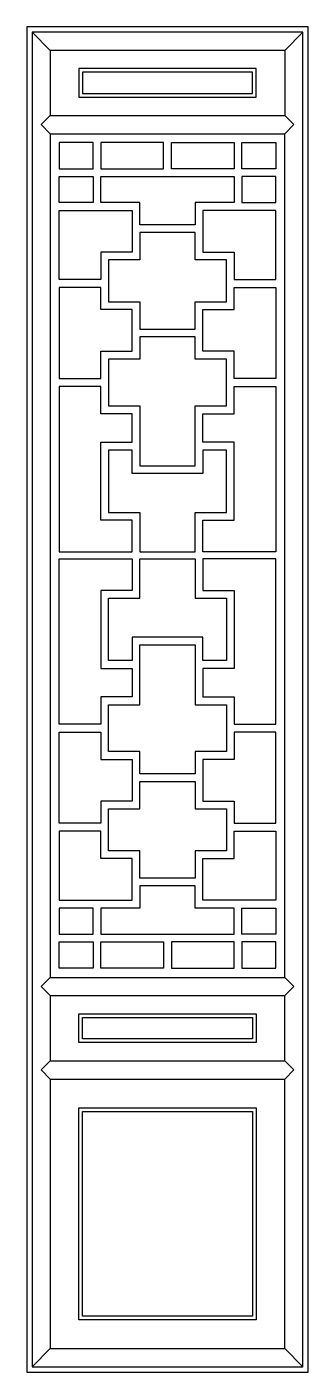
# Model space of a CAD drawing. Header units: metres. Extents: x -1125 to -585, y 0 to 2580.
import ezdxf

# ---------------------------------------------------------------- set-up
doc = ezdxf.new("R2010")
doc.units = ezdxf.units.M
for name, color, linetype in [('3', 3, 'Continuous'), ('4', 4, 'Continuous'), ('7', 7, 'Continuous')]:
    doc.layers.add(name, color=color, linetype=linetype)

msp = doc.modelspace()

# ---------------------------------------------------------------- linework, layer by layer
at = {"layer": '3'}
for p, q in [((-1115.3, 2570), (-1080.3, 2535)), ((-630.3, 2535), (-595.3, 2570)), ((-1080.3, 2410), (-1097.8, 2392.5)), ((-630.3, 2410), (-612.8, 2392.5)), ((-1097.8, 2392.5), (-1080.3, 2375)), ((-630.3, 2375), (-612.8, 2392.5)), ((-998.3, 2308), (-998.3, 2358)), ((-983.3, 2358), (-983.3, 2308)), ((-862.8, 2308), (-862.8, 2358)), ((-847.8, 2308), (-847.8, 2358)), ((-727.3, 2358), (-727.3, 2308)), ((-712.3, 2308), (-712.3, 2358)), ((-1063.3, 2308), (-998.3, 2308)), ((-983.3, 2308), (-862.8, 2308)), ((-727.3, 2308), (-847.8, 2308)), ((-647.3, 2308), (-712.3, 2308)), ((-1063.3, 2293), (-998.3, 2293)), ((-998.3, 2293), (-998.3, 2243)), ((-647.3, 2293), (-712.3, 2293)), ((-712.3, 2293), (-712.3, 2243)), ((-998.3, 2243), (-1063.3, 2243)), ((-1063.3, 2228), (-923.3, 2228)), ((-923.3, 2228), (-923.3, 2148)), ((-787.3, 2228), (-787.3, 2148)), ((-647.3, 2228), (-787.3, 2228)), ((-712.3, 2243), (-647.3, 2243)), ((-923.3, 2148), (-983.3, 2148)), ((-983.3, 2148), (-983.3, 2095.5)), ((-787.3, 2148), (-727.3, 2148)), ((-727.3, 2148), (-727.3, 2095.5)), ((-983.3, 2095.5), (-1063.3, 2095.5)), ((-727.3, 2095.5), (-647.3, 2095.5)), ((-983.3, 2080.5), (-1063.3, 2080.5)), ((-983.3, 2038), (-983.3, 2080.5)), ((-727.3, 2038), (-727.3, 2080.5)), ((-727.3, 2080.5), (-647.3, 2080.5)), ((-923.3, 2038), (-983.3, 2038)), ((-923.3, 1958), (-923.3, 2038)), ((-787.3, 1958), (-787.3, 2038)), ((-787.3, 2038), (-727.3, 2038)), ((-983.3, 1958), (-923.3, 1958)), ((-983.3, 1905.5), (-983.3, 1958)), ((-727.3, 1958), (-787.3, 1958)), ((-727.3, 1905.5), (-727.3, 1958)), ((-1063.3, 1905.5), (-983.3, 1905.5)), ((-983.3, 1890.5), (-1063.3, 1890.5)), ((-983.3, 1838), (-983.3, 1890.5)), ((-647.3, 1905.5), (-727.3, 1905.5)), ((-727.3, 1838), (-727.3, 1890.5)), ((-727.3, 1890.5), (-647.3, 1890.5)), ((-923.3, 1838), (-983.3, 1838)), ((-923.3, 1783.3), (-923.3, 1838)), ((-787.3, 1783.3), (-787.3, 1838)), ((-787.3, 1838), (-727.3, 1838)), ((-983.3, 1783.3), (-923.3, 1783.3)), ((-983.3, 1633.68), (-983.3, 1783.3)), ((-727.3, 1783.3), (-787.3, 1783.3)), ((-727.3, 1633.68), (-727.3, 1783.3)), ((-923.3, 1633.68), (-983.3, 1633.68)), ((-923.3, 1573.5), (-923.3, 1633.68)), ((-787.3, 1573.5), (-787.3, 1633.68)), ((-787.3, 1633.68), (-727.3, 1633.68)), ((-1063.3, 1573.5), (-923.3, 1573.5)), ((-1063.3, 1559.5), (-923.3, 1559.5)), ((-998.3, 1573.5), (-998.3, 1573.5)), ((-998.3, 1559.5), (-998.3, 1559.5)), ((-923.3, 1559.5), (-923.3, 1499.32)), ((-647.3, 1573.5), (-787.3, 1573.5)), ((-647.3, 1559.5), (-787.3, 1559.5)), ((-787.3, 1559.5), (-787.3, 1499.32)), ((-983.3, 1499.32), (-983.3, 1349.7)), ((-923.3, 1499.32), (-983.3, 1499.32)), ((-787.3, 1499.32), (-727.3, 1499.32)), ((-727.3, 1499.32), (-727.3, 1349.7)), ((-983.3, 1349.7), (-923.3, 1349.7)), ((-923.3, 1349.7), (-923.3, 1295)), ((-727.3, 1349.7), (-787.3, 1349.7)), ((-787.3, 1349.7), (-787.3, 1295)), ((-923.3, 1295), (-983.3, 1295)), ((-983.3, 1295), (-983.3, 1242.5)), ((-787.3, 1295), (-727.3, 1295)), ((-727.3, 1295), (-727.3, 1242.5)), ((-983.3, 1242.5), (-1063.3, 1242.5)), ((-727.3, 1242.5), (-647.3, 1242.5)), ((-1063.3, 1227.5), (-983.3, 1227.5)), ((-983.3, 1227.5), (-983.3, 1175)), ((-727.3, 1227.5), (-727.3, 1175)), ((-647.3, 1227.5), (-727.3, 1227.5)), ((-983.3, 1175), (-923.3, 1175)), ((-923.3, 1175), (-923.3, 1095)), ((-727.3, 1175), (-787.3, 1175)), ((-787.3, 1175), (-787.3, 1095)), ((-923.3, 1095), (-983.3, 1095)), ((-983.3, 1095), (-983.3, 1052.5)), ((-787.3, 1095), (-727.3, 1095)), ((-727.3, 1095), (-727.3, 1052.5)), ((-983.3, 1052.5), (-1063.3, 1052.5)), ((-983.3, 1037.5), (-1063.3, 1037.5)), ((-983.3, 985), (-983.3, 1037.5)), ((-727.3, 1052.5), (-647.3, 1052.5)), ((-727.3, 985), (-727.3, 1037.5)), ((-727.3, 1037.5), (-647.3, 1037.5)), ((-923.3, 985), (-983.3, 985)), ((-923.3, 905), (-923.3, 985)), ((-787.3, 985), (-727.3, 985)), ((-787.3, 905), (-787.3, 985)), ((-1063.3, 905), (-923.3, 905)), ((-647.3, 905), (-787.3, 905)), ((-998.3, 890), (-1063.3, 890)), ((-998.3, 840), (-998.3, 890)), ((-712.3, 890), (-647.3, 890)), ((-712.3, 840), (-712.3, 890)), ((-1063.3, 840), (-998.3, 840)), ((-647.3, 840), (-712.3, 840)), ((-1063.3, 825), (-998.3, 825)), ((-998.3, 825), (-998.3, 775)), ((-983.3, 775), (-983.3, 825)), ((-983.3, 825), (-862.8, 825)), ((-862.8, 825), (-862.8, 775)), ((-847.8, 825), (-847.8, 775)), ((-727.3, 825), (-847.8, 825)), ((-727.3, 775), (-727.3, 825)), ((-712.3, 825), (-712.3, 775)), ((-647.3, 825), (-712.3, 825)), ((-1097.8, 739.5), (-1080.3, 757)), ((-630.3, 757), (-612.8, 739.5)), ((-1080.3, 722), (-1097.8, 739.5)), ((-630.3, 722), (-612.8, 739.5)), ((-1097.8, 579.5), (-1080.3, 597)), ((-630.3, 597), (-612.8, 579.5)), ((-1080.3, 562), (-1097.8, 579.5)), ((-630.3, 562), (-612.8, 579.5)), ((-1115.3, 10), (-1080.3, 45)), ((-630.3, 45), (-595.3, 10))]:
    msp.add_line(p, q, dxfattribs=at)
for points in [[(-1115.3, 10), (-595.3, 10), (-595.3, 2570), (-1115.3, 2570)], [(-1025.3, 2445), (-685.3, 2445), (-685.3, 2500), (-1025.3, 2500)], [(-1018.3, 2452), (-692.3, 2452), (-692.3, 2493), (-1018.3, 2493)], [(-908.3, 2243), (-983.3, 2243), (-983.3, 2293), (-727.3, 2293), (-727.3, 2243), (-802.3, 2243), (-802.3, 2200.5), (-908.3, 2200.5)], [(-802.3, 2000.5), (-802.3, 2053), (-742.3, 2053), (-742.3, 2133), (-802.3, 2133), (-802.3, 2185.5), (-908.3, 2185.5), (-908.3, 2133), (-968.3, 2133), (-968.3, 2053), (-908.3, 2053), (-908.3, 2000.5)], [(-802.3, 1738.18), (-802.3, 1853), (-742.3, 1853), (-742.3, 1943), (-802.3, 1943), (-802.3, 1985.5), (-908.3, 1985.5), (-908.3, 1943), (-968.3, 1943), (-968.3, 1853), (-908.3, 1853), (-908.3, 1738.18)], [(-802.3, 1573.5), (-802.3, 1648.68), (-742.3, 1648.68), (-742.3, 1768.3), (-787.3, 1768.3), (-787.3, 1723.18), (-923.3, 1723.18), (-923.3, 1768.3), (-968.3, 1768.3), (-968.3, 1648.68), (-908.3, 1648.68), (-908.3, 1573.5)], [(-802.3, 1559.5), (-802.3, 1484.32), (-742.3, 1484.32), (-742.3, 1364.7), (-787.3, 1364.7), (-787.3, 1409.82), (-923.3, 1409.82), (-923.3, 1364.7), (-968.3, 1364.7), (-968.3, 1484.32), (-908.3, 1484.32), (-908.3, 1559.5)], [(-802.3, 1394.82), (-802.3, 1280), (-742.3, 1280), (-742.3, 1190), (-802.3, 1190), (-802.3, 1147.5), (-908.3, 1147.5), (-908.3, 1190), (-968.3, 1190), (-968.3, 1280), (-908.3, 1280), (-908.3, 1394.82)], [(-802.3, 1132.5), (-802.3, 1080), (-742.3, 1080), (-742.3, 1000), (-802.3, 1000), (-802.3, 947.5), (-908.3, 947.5), (-908.3, 1000), (-968.3, 1000), (-968.3, 1080), (-908.3, 1080), (-908.3, 1132.5)], [(-908.3, 890), (-983.3, 890), (-983.3, 840), (-727.3, 840), (-727.3, 890), (-802.3, 890), (-802.3, 932.5), (-908.3, 932.5)], [(-1025.3, 687), (-685.3, 687), (-685.3, 632), (-1025.3, 632)], [(-1018.3, 680), (-692.3, 680), (-692.3, 639), (-1018.3, 639)], [(-1025.3, 507), (-685.3, 507), (-685.3, 100), (-1025.3, 100)], [(-1018.3, 500), (-692.3, 500), (-692.3, 107), (-1018.3, 107)]]:
    msp.add_lwpolyline(points, close=True, dxfattribs=at)
at = {"layer": '4'}
msp.add_lwpolyline([(-1125.3, 0), (-585.3, 0), (-585.3, 2580), (-1125.3, 2580)], close=True, dxfattribs=at)
at = {"layer": '7'}
for p, q in [((-630.3, 2535), (-1080.3, 2535)), ((-1080.3, 2535), (-1080.3, 2410)), ((-630.3, 2535), (-630.3, 2410)), ((-1080.3, 2410), (-630.3, 2410)), ((-1080.3, 2375), (-1080.3, 757)), ((-1080.3, 2375), (-630.3, 2375)), ((-630.3, 757), (-630.3, 2375)), ((-1063.3, 2358), (-1063.3, 2308)), ((-998.3, 2358), (-1063.3, 2358)), ((-862.8, 2358), (-983.3, 2358)), ((-847.8, 2358), (-727.3, 2358)), ((-712.3, 2358), (-647.3, 2358)), ((-647.3, 2358), (-647.3, 2308)), ((-1063.3, 2243), (-1063.3, 2293)), ((-647.3, 2243), (-647.3, 2293)), ((-1063.3, 2095.5), (-1063.3, 2228)), ((-647.3, 2095.5), (-647.3, 2228)), ((-1063.3, 2080.5), (-1063.3, 1905.5)), ((-647.3, 2080.5), (-647.3, 1905.5)), ((-1063.3, 1890.5), (-1063.3, 1573.5)), ((-647.3, 1890.5), (-647.3, 1573.5)), ((-1063.3, 1242.5), (-1063.3, 1559.5)), ((-647.3, 1242.5), (-647.3, 1559.5)), ((-1063.3, 1052.5), (-1063.3, 1227.5)), ((-647.3, 1052.5), (-647.3, 1227.5)), ((-1063.3, 1037.5), (-1063.3, 905)), ((-647.3, 1037.5), (-647.3, 905)), ((-1063.3, 890), (-1063.3, 840)), ((-647.3, 890), (-647.3, 840)), ((-1063.3, 775), (-1063.3, 825)), ((-647.3, 775), (-647.3, 825)), ((-998.3, 775), (-1063.3, 775)), ((-862.8, 775), (-983.3, 775)), ((-847.8, 775), (-727.3, 775)), ((-712.3, 775), (-647.3, 775)), ((-1080.3, 757), (-630.3, 757)), ((-1080.3, 722), (-1080.3, 597)), ((-1080.3, 722), (-630.3, 722)), ((-630.3, 597), (-630.3, 722)), ((-1080.3, 597), (-630.3, 597)), ((-1080.3, 562), (-1080.3, 45)), ((-1080.3, 562), (-630.3, 562)), ((-630.3, 45), (-630.3, 562)), ((-1080.3, 45), (-630.3, 45))]:
    msp.add_line(p, q, dxfattribs=at)

doc.saveas('drawing.dxf')
